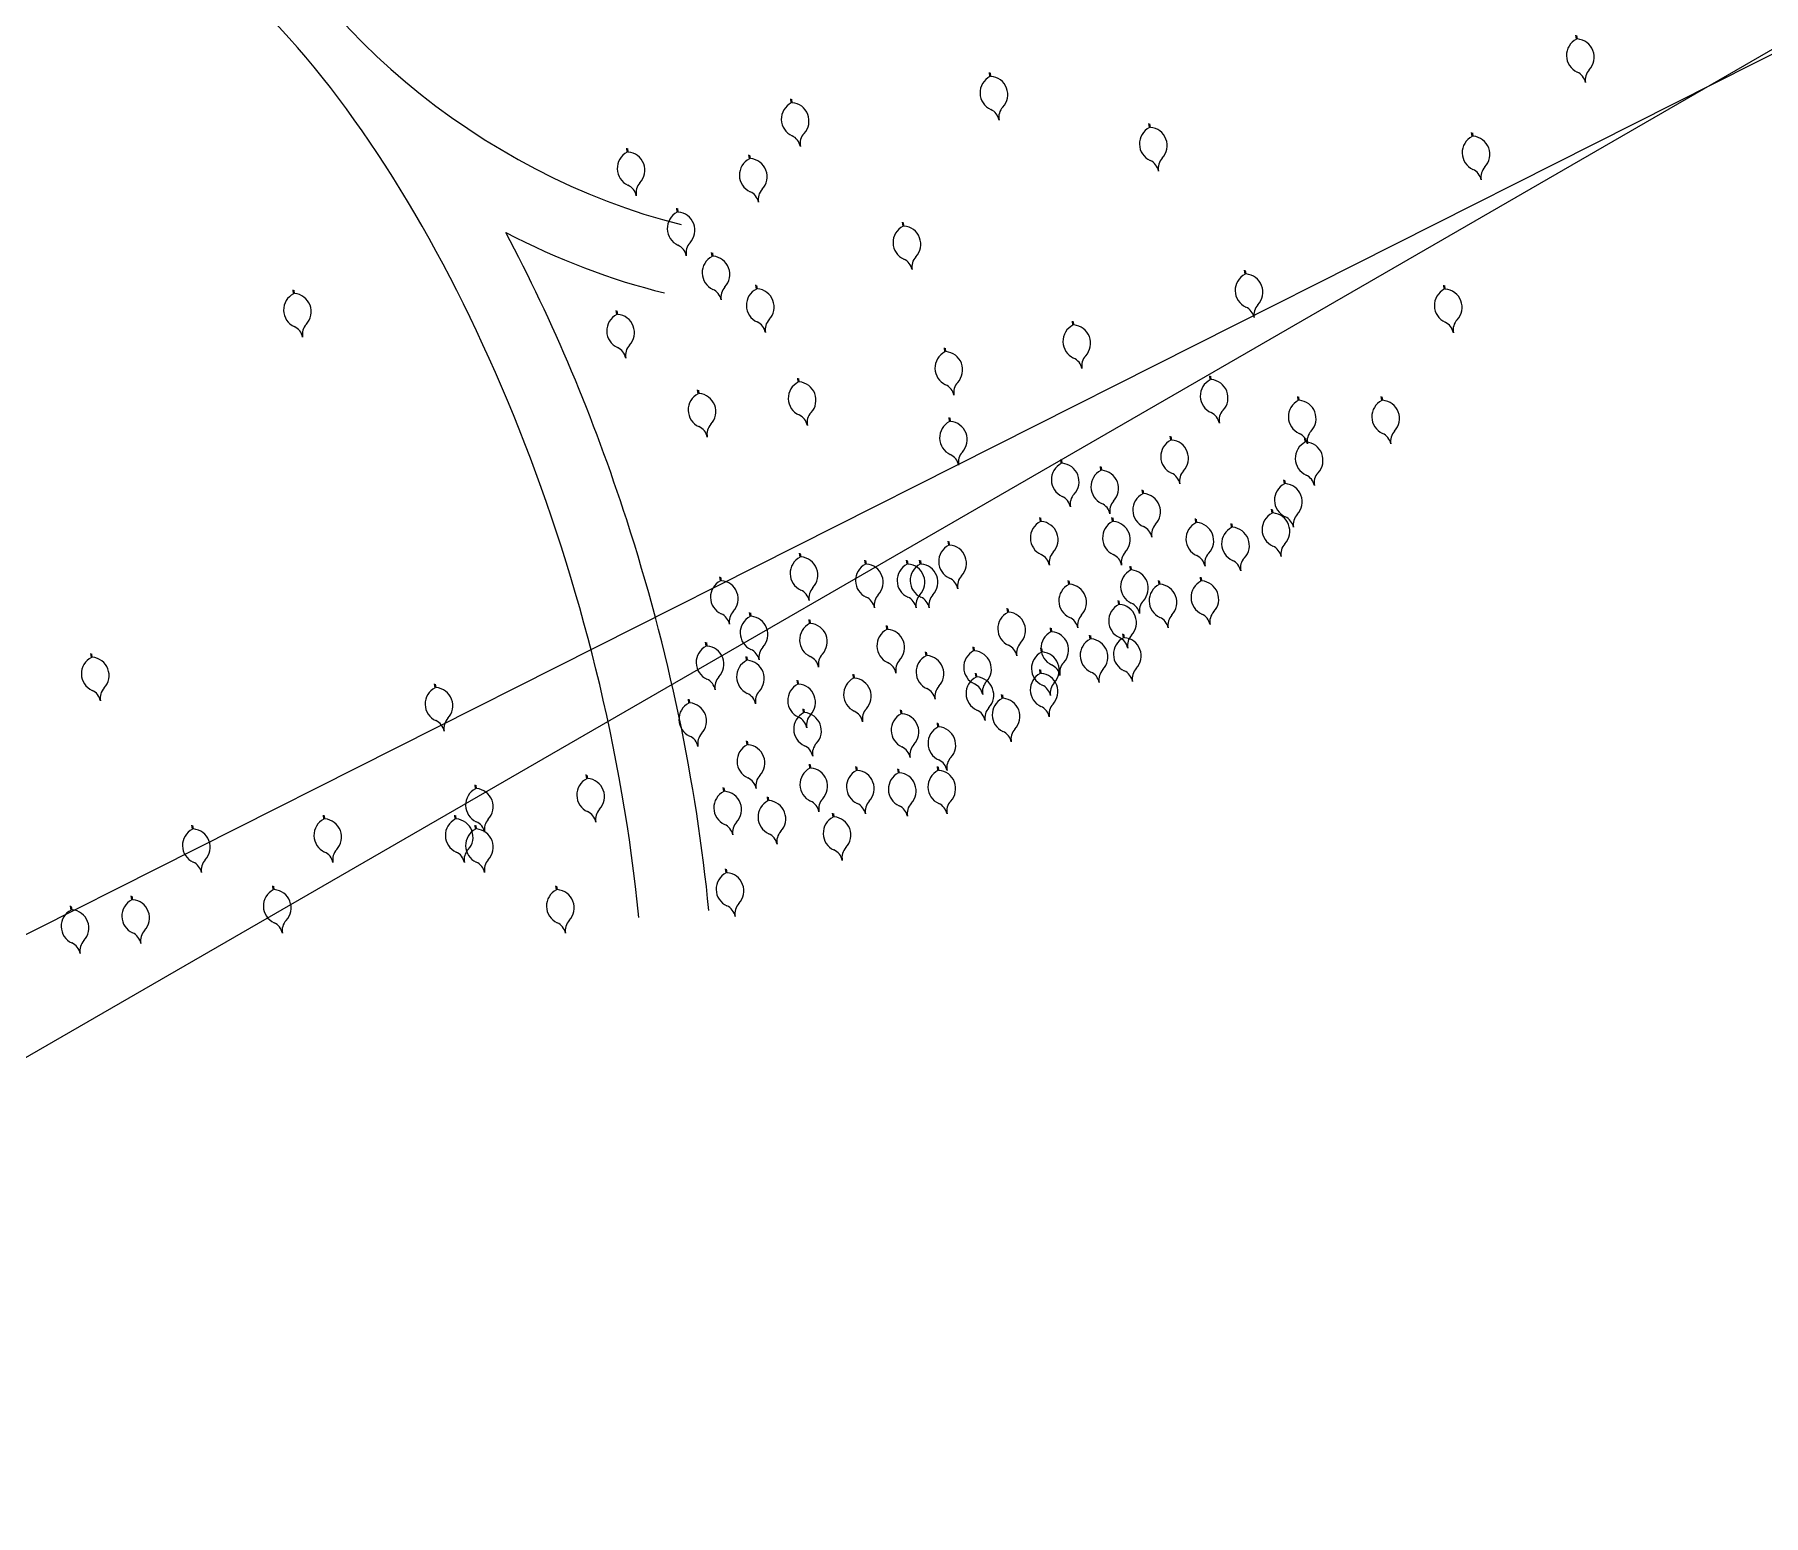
# Model space of a CAD drawing. Extents: x 3907.4 to 3911.57, y -3054.42 to -3053.7.
# Drawn here: x 3907.61134 to 3907.62154, y -3053.80023 to -3053.79149 of the extents above; entities that cross this region are included whole.
import ezdxf

# ---------------------------------------------------------------- set-up
doc = ezdxf.new("R2010")
doc.units = 0
doc.header["$LTSCALE"] = 2
doc.header["$MEASUREMENT"] = 0
doc.linetypes.add('ACAD_ISO03W100', pattern=[30, 12, -18])
for name, color, linetype in [('AĞAÇ', 9, 'CONTINUOUS'), ('YAKLASMA', 6, 'CONTINUOUS'), ('ÖLÇÜ İZİ', 9, 'CONTINUOUS')]:
    doc.layers.add(name, color=color, linetype=linetype)

msp = doc.modelspace()

# ---------------------------------------------------------------- linework, layer by layer
at = {"layer": 'AĞAÇ'}
for p, q in [((3907.620436868425, -3053.791520554299), (3907.620433844149, -3053.791496725006)), ((3907.62044265247, -3053.791519412043), (3907.620440055295, -3053.791498948017)), ((3907.616976994518, -3053.79174145758), (3907.616973970243, -3053.791717628287)), ((3907.616982778563, -3053.791740315324), (3907.616980181388, -3053.791719851298)), ((3907.615804628591, -3053.791896831046), (3907.615801604315, -3053.791873001753)), ((3907.615810412636, -3053.79189568879), (3907.61580781546, -3053.791875224764)), ((3907.617917655864, -3053.792042250288), (3907.617914631589, -3053.792018420995)), ((3907.61792343991, -3053.792041108031), (3907.617920842734, -3053.792020644005)), ((3907.61982154566, -3053.792094437761), (3907.619818521384, -3053.792070608468)), ((3907.619827329705, -3053.792093295504), (3907.61982473253, -3053.792072831478)), ((3907.614836560558, -3053.792187852193), (3907.614833536282, -3053.7921640229)), ((3907.614842344603, -3053.792186709937), (3907.614839747428, -3053.792166245911)), ((3907.615557430264, -3053.79222618882), (3907.615554405988, -3053.792202359527)), ((3907.615563214309, -3053.792225046564), (3907.615560617134, -3053.792204582538)), ((3907.61513169996, -3053.792541823495), (3907.615128675684, -3053.792517994202)), ((3907.615137484005, -3053.792540681239), (3907.61513488683, -3053.792520217213)), ((3907.616463823907, -3053.792624163003), (3907.616460799632, -3053.792600333711)), ((3907.616469607953, -3053.792623020747), (3907.616467010777, -3053.792602556721)), ((3907.615337698345, -3053.792802565251), (3907.615334674069, -3053.792778735958)), ((3907.61534348239, -3053.792801422995), (3907.615340885214, -3053.792780958969)), ((3907.618482052628, -3053.79290702911), (3907.618479028353, -3053.792883199817)), ((3907.618487836673, -3053.792905886854), (3907.618485239498, -3053.792885422828)), ((3907.612868184195, -3053.793022313444), (3907.612865159919, -3053.792998484151)), ((3907.612873968239, -3053.793021171188), (3907.612871371064, -3053.793000707162)), ((3907.615598629985, -3053.792994690597), (3907.61559560571, -3053.792970861304)), ((3907.61560441403, -3053.792993548341), (3907.615601816855, -3053.792973084315)), ((3907.619657459663, -3053.792996254685), (3907.619654435387, -3053.792972425392)), ((3907.619663243708, -3053.792995112429), (3907.619660646533, -3053.792974648403)), ((3907.614774635784, -3053.793145646385), (3907.614771611509, -3053.793121817092)), ((3907.614780419829, -3053.793144504129), (3907.614777822654, -3053.793124040103)), ((3907.617466138409, -3053.793207821687), (3907.617463114134, -3053.793183992394)), ((3907.617471922455, -3053.793206679431), (3907.617469325279, -3053.793186215405)), ((3907.616711022013, -3053.793365218191), (3907.616707997737, -3053.793341388897)), ((3907.616716806058, -3053.793364075934), (3907.616714208883, -3053.793343611908)), ((3907.618276610973, -3053.793529897208), (3907.618273586697, -3053.793506067915)), ((3907.618282395018, -3053.793528754952), (3907.618279797843, -3053.793508290926)), ((3907.615255299123, -3053.793612236717), (3907.615252274848, -3053.793588407424)), ((3907.615261083169, -3053.793611094461), (3907.615258485993, -3053.793590630435)), ((3907.615845828091, -3053.793543620438), (3907.615842803815, -3053.793519791145)), ((3907.615851612136, -3053.793542478181), (3907.615849014961, -3053.793522014155)), ((3907.618796007571, -3053.793652121479), (3907.618792983295, -3053.793628292186)), ((3907.618801791616, -3053.793650979223), (3907.61879919444, -3053.793630515197)), ((3907.619288265783, -3053.793652121479), (3907.619285241507, -3053.793628292186)), ((3907.619294049828, -3053.793650979223), (3907.619291452652, -3053.793630515197)), ((3907.616738488641, -3053.793776915604), (3907.616735464366, -3053.793753086311)), ((3907.616744272686, -3053.793775773348), (3907.616741675511, -3053.793755309322)), ((3907.61804314596, -3053.793886701572), (3907.618040121685, -3053.793862872279)), ((3907.618048930005, -3053.793885559316), (3907.61804633283, -3053.79386509529)), ((3907.618837029236, -3053.793898071609), (3907.61883400496, -3053.793874242316)), ((3907.618842813281, -3053.793896929353), (3907.618840216106, -3053.793876465327)), ((3907.617397683958, -3053.794023933999), (3907.617394659682, -3053.794000104706)), ((3907.617403468003, -3053.794022791743), (3907.617400870828, -3053.794002327717)), ((3907.61763114897, -3053.794065103819), (3907.617628124695, -3053.794041274526)), ((3907.617636933016, -3053.794063961563), (3907.61763433584, -3053.794043497537)), ((3907.618713964683, -3053.794144021608), (3907.618710940407, -3053.794120192314)), ((3907.618719748728, -3053.794142879352), (3907.618717151553, -3053.794122415326)), ((3907.617878347076, -3053.794202336247), (3907.6178753228, -3053.794178506953)), ((3907.617884131121, -3053.79420119399), (3907.617881533945, -3053.794180729964)), ((3907.61864100265, -3053.794316967853), (3907.618637978374, -3053.79429313856)), ((3907.618646786695, -3053.794315825597), (3907.61864418952, -3053.794295361571)), ((3907.617274084795, -3053.794367015133), (3907.617271060519, -3053.79434318584)), ((3907.617279868839, -3053.794365872877), (3907.617277271664, -3053.794345408851)), ((3907.617699815099, -3053.794367015133), (3907.617696790823, -3053.79434318584)), ((3907.617705599143, -3053.794365872877), (3907.617703001968, -3053.794345408851)), ((3907.618192113346, -3053.794373038088), (3907.61818908907, -3053.794349208794)), ((3907.61819789739, -3053.794371895831), (3907.618195300215, -3053.794351431805)), ((3907.618402530173, -3053.794401073335), (3907.618399505897, -3053.794377244042)), ((3907.618408314218, -3053.794399931079), (3907.618405717042, -3053.794379467053)), ((3907.616733222829, -3053.79450620522), (3907.616730198553, -3053.794482375927)), ((3907.616739006874, -3053.794505062964), (3907.616736409699, -3053.794484598938)), ((3907.615856485792, -3053.794576293144), (3907.615853461517, -3053.79455246385)), ((3907.615862269837, -3053.794575150887), (3907.615859672661, -3053.794554686861)), ((3907.616242250159, -3053.79461834595), (3907.616239225883, -3053.794594516657)), ((3907.616248034204, -3053.794617203694), (3907.616245437029, -3053.794596739668)), ((3907.616487736494, -3053.79461834595), (3907.616484712219, -3053.794594516657)), ((3907.616493520539, -3053.794617203694), (3907.616490923363, -3053.794596739668)), ((3907.616564889368, -3053.79461834595), (3907.616561865092, -3053.794594516657)), ((3907.616570673413, -3053.794617203694), (3907.616568076237, -3053.794596739668)), ((3907.617806348978, -3053.794653389912), (3907.617803324703, -3053.794629560618)), ((3907.617812133024, -3053.794652247655), (3907.617809535848, -3053.794631783629)), ((3907.615386554915, -3053.79471646899), (3907.61538353064, -3053.794692639697)), ((3907.61539233896, -3053.794715326734), (3907.615389741785, -3053.794694862708)), ((3907.617441626405, -3053.794737495393), (3907.617438602129, -3053.794713666101)), ((3907.61744741045, -3053.794736353137), (3907.617444813274, -3053.794715889111)), ((3907.61797468244, -3053.794737495393), (3907.617971658165, -3053.794713666101)), ((3907.617980466485, -3053.794736353137), (3907.617977869309, -3053.794715889111)), ((3907.61822170625, -3053.7947179052), (3907.618218681974, -3053.794694075907)), ((3907.618227490295, -3053.794716762944), (3907.618224893119, -3053.794696298918)), ((3907.617736209962, -3053.794856644837), (3907.617733185687, -3053.794832815544)), ((3907.617741994007, -3053.794855502581), (3907.617739396832, -3053.794835038555)), ((3907.615561902234, -3053.79492673276), (3907.615558877958, -3053.794902903467)), ((3907.615567686279, -3053.794925590504), (3907.615565089104, -3053.794905126478)), ((3907.617081819503, -3053.794902221744), (3907.617078795227, -3053.794878392451)), ((3907.617087603548, -3053.794901079488), (3907.617085006373, -3053.794880615462)), ((3907.615912597093, -3053.794968785567), (3907.615909572818, -3053.794944956273)), ((3907.615918381138, -3053.79496764331), (3907.615915783963, -3053.794947179284)), ((3907.616368500255, -3053.795003829528), (3907.61636547598, -3053.794980000235)), ((3907.6163742843, -3053.795002687272), (3907.616371687125, -3053.794982223246)), ((3907.61733641788, -3053.795017847087), (3907.617333393605, -3053.794994017794)), ((3907.617342201926, -3053.795016704831), (3907.61733960475, -3053.794996240805)), ((3907.617567876501, -3053.795059899893), (3907.617564852225, -3053.7950360706)), ((3907.617573660546, -3053.795058757637), (3907.61757106337, -3053.795038293611)), ((3907.617764265613, -3053.795052891049), (3907.617761241338, -3053.795029061755)), ((3907.617770049658, -3053.795051748793), (3907.617767452482, -3053.795031284767)), ((3907.615302388184, -3053.795101952699), (3907.615299363909, -3053.795078123406)), ((3907.61530817223, -3053.795100810443), (3907.615305575054, -3053.795080346417)), ((3907.616599958876, -3053.795158023064), (3907.6165969346, -3053.795134193771)), ((3907.61660574292, -3053.795156880808), (3907.616603145745, -3053.795136416782)), ((3907.616880514719, -3053.795129987816), (3907.616877490443, -3053.795106158524)), ((3907.616886298764, -3053.79512884556), (3907.616883701588, -3053.795108381534)), ((3907.6172803068, -3053.795136996661), (3907.617277282525, -3053.795113167368)), ((3907.617286090845, -3053.795135854405), (3907.61728349367, -3053.795115390379)), ((3907.611675228803, -3053.795168071041), (3907.611672204527, -3053.795144241747)), ((3907.611681012847, -3053.795166928785), (3907.611678415672, -3053.795146464759)), ((3907.615540860441, -3053.795186058182), (3907.615537836165, -3053.795162228888)), ((3907.615546644486, -3053.795184915925), (3907.61554404731, -3053.795164451899)), ((3907.617273292943, -3053.795263154949), (3907.617270268667, -3053.795239325656)), ((3907.617279076988, -3053.795262012693), (3907.617276479813, -3053.795241548667)), ((3907.613703252814, -3053.795346884119), (3907.613700228539, -3053.795323054826)), ((3907.613709036859, -3053.795345741863), (3907.613706439683, -3053.795325277837)), ((3907.615842458077, -3053.795326234028), (3907.615839433802, -3053.795302404735)), ((3907.615848242122, -3053.795325091772), (3907.615845644947, -3053.795304627746)), ((3907.616172111143, -3053.795291190067), (3907.616169086868, -3053.795267360773)), ((3907.616177895188, -3053.79529004781), (3907.616175298012, -3053.795269583784)), ((3907.616894542433, -3053.795284181353), (3907.616891518158, -3053.795260352059)), ((3907.616900326478, -3053.795283039096), (3907.616897729303, -3053.79526257507)), ((3907.615200366088, -3053.795437428355), (3907.615197341813, -3053.795413599062)), ((3907.615206150133, -3053.795436286099), (3907.615203552958, -3053.795415822073)), ((3907.61704884818, -3053.79541033951), (3907.617045823904, -3053.795386510217)), ((3907.617054632225, -3053.795409197254), (3907.61705203505, -3053.795388733228)), ((3907.615877527585, -3053.795494445123), (3907.615874503309, -3053.795470615829)), ((3907.61588331163, -3053.795493302866), (3907.615880714455, -3053.79547283884)), ((3907.616452666986, -3053.795501453837), (3907.61644964271, -3053.795477624543)), ((3907.616458451031, -3053.79550031158), (3907.616455853856, -3053.795479847554)), ((3907.616670097892, -3053.795578550605), (3907.616667073616, -3053.795554721311)), ((3907.616675881937, -3053.795577408348), (3907.616673284761, -3053.795556944322)), ((3907.61554369695, -3053.795684446751), (3907.615540672674, -3053.795660617458)), ((3907.615549480995, -3053.795683304495), (3907.61554688382, -3053.795662840469)), ((3907.61591449444, -3053.795821679179), (3907.615911470165, -3053.795797849885)), ((3907.615920278485, -3053.795820536922), (3907.61591768131, -3053.795800072896)), ((3907.616189159174, -3053.795835402408), (3907.616186134898, -3053.795811573115)), ((3907.616194943219, -3053.795834260152), (3907.616192346044, -3053.795813796126)), ((3907.616436357279, -3053.795849125638), (3907.616433333004, -3053.795825296344)), ((3907.616442141325, -3053.795847983381), (3907.616439544149, -3053.795827519355)), ((3907.616669822292, -3053.795835402408), (3907.616666798016, -3053.795811573115)), ((3907.616675606337, -3053.795834260152), (3907.616673009161, -3053.795813796126)), ((3907.613941844069, -3053.795942927889), (3907.613938819794, -3053.795919098596)), ((3907.613947628115, -3053.795941785632), (3907.613945030939, -3053.795921321607)), ((3907.614597969524, -3053.795883323486), (3907.614594945248, -3053.795859494192)), ((3907.614603753569, -3053.795882181229), (3907.614601156394, -3053.795861717203)), ((3907.615406364694, -3053.795958911606), (3907.615403340418, -3053.795935082313)), ((3907.615412148739, -3053.79595776935), (3907.615409551564, -3053.795937305324)), ((3907.615667296113, -3053.796013804655), (3907.615664271838, -3053.795989975362)), ((3907.615673080159, -3053.796012662399), (3907.615670482983, -3053.795992198373)), ((3907.612271706388, -3053.79618134537), (3907.612268682112, -3053.796157516077)), ((3907.612277490433, -3053.796180203114), (3907.612274893258, -3053.796159739088)), ((3907.61304712736, -3053.796121740967), (3907.613044103084, -3053.796097911674)), ((3907.613052911404, -3053.796120598711), (3907.613050314229, -3053.796100134685)), ((3907.613822548552, -3053.796121740967), (3907.613819524277, -3053.796097911674)), ((3907.613828332597, -3053.796120598711), (3907.613825735422, -3053.796100134685)), ((3907.613941844069, -3053.79618134537), (3907.613938819794, -3053.796157516077)), ((3907.613947628115, -3053.796180203114), (3907.613945030939, -3053.796159739088)), ((3907.616051826697, -3053.796109867394), (3907.616048802421, -3053.796086038101)), ((3907.616057610741, -3053.796108725137), (3907.616055013566, -3053.796088261111)), ((3907.615420097787, -3053.796439225298), (3907.615417073511, -3053.796415396005)), ((3907.615425881832, -3053.796438083042), (3907.615423284657, -3053.796417619016)), ((3907.612748888677, -3053.796538971658), (3907.612745864402, -3053.796515142365)), ((3907.612754672723, -3053.796537829402), (3907.612752075547, -3053.796517365376)), ((3907.614419026138, -3053.796538971658), (3907.614416001862, -3053.796515142365)), ((3907.614424810183, -3053.796537829402), (3907.614422213007, -3053.796517365376)), ((3907.611555933285, -3053.796658180333), (3907.61155290901, -3053.796634351041)), ((3907.61156171733, -3053.796657038077), (3907.611559120155, -3053.796636574051)), ((3907.611913819837, -3053.796598576061), (3907.611910795561, -3053.796574746768)), ((3907.611919603882, -3053.796597433805), (3907.611917006706, -3053.796576969779))]:
    msp.add_line(p, q, dxfattribs=at)
for centre, radius, start, end in [((3907.620485933234, -3053.791616575044), 0.0001078301389786131, 117.0661848723325, 245.5617558112027), ((3907.620433772616, -3053.79162687593), 0.0001078301389786131, 316.7807498823022, 85.276320846058), ((3907.617026059327, -3053.791837478324), 0.0001078301389786131, 117.0661848723325, 245.5617558112027), ((3907.616973898709, -3053.791847779211), 0.0001078301389786131, 316.7807498823022, 85.276320846058), ((3907.620405470906, -3053.791793639012), 8.665851140014274e-05, 11.1712527772592, 65.56175581120272), ((3907.620575504001, -3053.791760060199), 8.665851140014274e-05, 136.7807498823022, 191.1712527772592), ((3907.6158536934, -3053.791992851791), 0.0001078301389786131, 117.0661848723325, 245.5617558112027), ((3907.615801532782, -3053.792003152677), 0.0001078301389786131, 316.7807498823022, 85.276320846058), ((3907.616945596998, -3053.792014542293), 8.665851140014274e-05, 11.1712527772592, 65.56175581120272), ((3907.617115630094, -3053.79198096348), 8.665851140014274e-05, 136.7807498823022, 191.1712527772592), ((3907.615943264167, -3053.792136336946), 8.665851140014274e-05, 136.7807498823022, 191.1712527772592), ((3907.617966720674, -3053.792138271032), 0.0001078301389786131, 117.0661848723325, 245.5617558112027), ((3907.617914560055, -3053.792148571919), 0.0001078301389786131, 316.7807498823022, 85.276320846058), ((3907.615773231071, -3053.792169915759), 8.665851140014274e-05, 11.1712527772592, 65.56175581120272), ((3907.619870610469, -3053.792190458505), 0.0001078301389786131, 117.0661848723325, 245.5617558112027), ((3907.619818449851, -3053.792200759392), 0.0001078301389786131, 316.7807498823022, 85.276320846058), ((3907.614885625367, -3053.792283872938), 0.0001078301389786131, 117.0661848723325, 245.5617558112027), ((3907.614833464749, -3053.792294173824), 0.0001078301389786131, 316.7807498823022, 85.276320846058), ((3907.615606495073, -3053.792322209565), 0.0001078301389786131, 117.0661848723325, 245.5617558112027), ((3907.615554334455, -3053.792332510451), 0.0001078301389786131, 316.7807498823022, 85.276320846058), ((3907.617886258345, -3053.792315335), 8.665851140014274e-05, 11.1712527772592, 65.56175581120272), ((3907.618056291441, -3053.792281756188), 8.665851140014274e-05, 136.7807498823022, 191.1712527772592), ((3907.619960181236, -3053.792333943661), 8.665851140014274e-05, 136.7807498823022, 191.1712527772592), ((3907.614805163038, -3053.792460936906), 8.665851140014274e-05, 11.1712527772592, 65.56175581120272), ((3907.614975196134, -3053.792427358093), 8.665851140014274e-05, 136.7807498823022, 191.1712527772592), ((3907.619790148141, -3053.792367522473), 8.665851140014274e-05, 11.1712527772592, 65.56175581120272), ((3907.615526032745, -3053.792499273532), 8.665851140014274e-05, 11.1712527772592, 65.56175581120272), ((3907.61569606584, -3053.79246569472), 8.665851140014274e-05, 136.7807498823022, 191.1712527772592), ((3907.615180764769, -3053.792637844239), 0.0001078301389786131, 117.0661848723325, 245.5617558112027), ((3907.615128604151, -3053.792648145126), 0.0001078301389786131, 316.7807498823022, 85.276320846058), ((3907.616512888716, -3053.792720183748), 0.0001078301389786131, 117.0661848723325, 245.5617558112027), ((3907.616460728098, -3053.792730484634), 0.0001078301389786131, 316.7807498823022, 85.276320846058), ((3907.615100302441, -3053.792814908207), 8.665851140014274e-05, 11.1712527772592, 65.56175581120272), ((3907.615270335536, -3053.792781329395), 8.665851140014274e-05, 136.7807498823022, 191.1712527772592), ((3907.615386763154, -3053.792898585995), 0.0001078301389786131, 117.0661848723325, 245.5617558112027), ((3907.615334602535, -3053.792908886882), 0.0001078301389786131, 316.7807498823022, 85.276320846058), ((3907.616432426388, -3053.792897247716), 8.665851140014274e-05, 11.1712527772592, 65.56175581120272), ((3907.616602459484, -3053.792863668903), 8.665851140014274e-05, 136.7807498823022, 191.1712527772592), ((3907.615306300825, -3053.793075649963), 8.665851140014274e-05, 11.1712527772592, 65.56175581120272), ((3907.615476333921, -3053.793042071151), 8.665851140014274e-05, 136.7807498823022, 191.1712527772592), ((3907.615647694794, -3053.793090711341), 0.0001078301389786131, 117.0661848723325, 245.5617558112027), ((3907.615595534176, -3053.793101012228), 0.0001078301389786131, 316.7807498823022, 85.276320846058), ((3907.618531117437, -3053.793003049855), 0.0001078301389786131, 117.0661848723325, 245.5617558112027), ((3907.618478956819, -3053.793013350741), 0.0001078301389786131, 316.7807498823022, 85.276320846058), ((3907.619706524472, -3053.793092275429), 0.0001078301389786131, 117.0661848723325, 245.5617558112027), ((3907.619654363854, -3053.793102576316), 0.0001078301389786131, 316.7807498823022, 85.276320846058), ((3907.612917249004, -3053.793118334189), 0.0001078301389786131, 117.0661848723325, 245.5617558112027), ((3907.612865088385, -3053.793128635075), 0.0001078301389786131, 316.7807498823022, 85.276320846058), ((3907.618450655109, -3053.793180113822), 8.665851140014274e-05, 11.1712527772592, 65.56175581120272), ((3907.618620688204, -3053.79314653501), 8.665851140014274e-05, 136.7807498823022, 191.1712527772592), ((3907.613006819771, -3053.793261819344), 8.665851140014274e-05, 136.7807498823022, 191.1712527772592), ((3907.614823700593, -3053.793241667129), 0.0001078301389786131, 117.0661848723325, 245.5617558112027), ((3907.614771539975, -3053.793251968016), 0.0001078301389786131, 316.7807498823022, 85.276320846058), ((3907.615567232466, -3053.79326777531), 8.665851140014274e-05, 11.1712527772592, 65.56175581120272), ((3907.615737265562, -3053.793234196497), 8.665851140014274e-05, 136.7807498823022, 191.1712527772592), ((3907.619626062144, -3053.793269339397), 8.665851140014274e-05, 11.1712527772592, 65.56175581120272), ((3907.61979609524, -3053.793235760585), 8.665851140014274e-05, 136.7807498823022, 191.1712527772592), ((3907.612836786675, -3053.793295398157), 8.665851140014274e-05, 11.1712527772592, 65.56175581120272), ((3907.617515203219, -3053.793303842432), 0.0001078301389786131, 117.0661848723325, 245.5617558112027), ((3907.6174630426, -3053.793314143318), 0.0001078301389786131, 316.7807498823022, 85.276320846058), ((3907.614743238265, -3053.793418731098), 8.665851140014274e-05, 11.1712527772592, 65.56175581120272), ((3907.614913271361, -3053.793385152285), 8.665851140014274e-05, 136.7807498823022, 191.1712527772592), ((3907.616760086822, -3053.793461238935), 0.0001078301389786131, 117.0661848723325, 245.5617558112027), ((3907.616707926204, -3053.793471539821), 0.0001078301389786131, 316.7807498823022, 85.276320846058), ((3907.61743474089, -3053.7934809064), 8.665851140014274e-05, 11.1712527772592, 65.56175581120272), ((3907.617604773986, -3053.793447327587), 8.665851140014274e-05, 136.7807498823022, 191.1712527772592), ((3907.615304363933, -3053.793708257461), 0.0001078301389786131, 117.0661848723325, 245.5617558112027), ((3907.615252203314, -3053.793718558348), 0.0001078301389786131, 316.7807498823022, 85.276320846058), ((3907.6158948929, -3053.793639641182), 0.0001078301389786131, 117.0661848723325, 245.5617558112027), ((3907.615842732282, -3053.793649942069), 0.0001078301389786131, 316.7807498823022, 85.276320846058), ((3907.616679624493, -3053.793638302903), 8.665851140014274e-05, 11.1712527772592, 65.56175581120272), ((3907.616849657589, -3053.793604724091), 8.665851140014274e-05, 136.7807498823022, 191.1712527772592), ((3907.618325675782, -3053.793625917952), 0.0001078301389786131, 117.0661848723325, 245.5617558112027), ((3907.618273515164, -3053.793636218839), 0.0001078301389786131, 316.7807498823022, 85.276320846058), ((3907.618415246549, -3053.793769403108), 8.665851140014274e-05, 136.7807498823022, 191.1712527772592), ((3907.61884507238, -3053.793748142224), 0.0001078301389786131, 117.0661848723325, 245.5617558112027), ((3907.618792911762, -3053.79375844311), 0.0001078301389786131, 316.7807498823022, 85.276320846058), ((3907.619337330592, -3053.793748142224), 0.0001078301389786131, 117.0661848723325, 245.5617558112027), ((3907.619285169974, -3053.79375844311), 0.0001078301389786131, 316.7807498823022, 85.276320846058), ((3907.615223901604, -3053.793885321429), 8.665851140014274e-05, 11.1712527772592, 65.56175581120272), ((3907.6153939347, -3053.793851742617), 8.665851140014274e-05, 136.7807498823022, 191.1712527772592), ((3907.615814430571, -3053.79381670515), 8.665851140014274e-05, 11.1712527772592, 65.56175581120272), ((3907.615984463667, -3053.793783126338), 8.665851140014274e-05, 136.7807498823022, 191.1712527772592), ((3907.61678755345, -3053.793872936348), 0.0001078301389786131, 117.0661848723325, 245.5617558112027), ((3907.616735392832, -3053.793883237235), 0.0001078301389786131, 316.7807498823022, 85.276320846058), ((3907.618245213453, -3053.793802981921), 8.665851140014274e-05, 11.1712527772592, 65.56175581120272), ((3907.61809221077, -3053.793982722316), 0.0001078301389786131, 117.0661848723325, 245.5617558112027), ((3907.618040050151, -3053.793993023203), 0.0001078301389786131, 316.7807498823022, 85.276320846058), ((3907.618886094045, -3053.793994092353), 0.0001078301389786131, 117.0661848723325, 245.5617558112027), ((3907.618764610051, -3053.793925206192), 8.665851140014274e-05, 11.1712527772592, 65.56175581120272), ((3907.618833933427, -3053.79400439324), 0.0001078301389786131, 316.7807498823022, 85.276320846058), ((3907.618934643147, -3053.793891627379), 8.665851140014274e-05, 136.7807498823022, 191.1712527772592), ((3907.619256868263, -3053.793925206192), 8.665851140014274e-05, 11.1712527772592, 65.56175581120272), ((3907.619426901359, -3053.793891627379), 8.665851140014274e-05, 136.7807498823022, 191.1712527772592), ((3907.616707091121, -3053.794050000316), 8.665851140014274e-05, 11.1712527772592, 65.56175581120272), ((3907.616877124217, -3053.794016421504), 8.665851140014274e-05, 136.7807498823022, 191.1712527772592), ((3907.617446748767, -3053.794119954744), 0.0001078301389786131, 117.0661848723325, 245.5617558112027), ((3907.617394588149, -3053.79413025563), 0.0001078301389786131, 316.7807498823022, 85.276320846058), ((3907.617680213779, -3053.794161124563), 0.0001078301389786131, 117.0661848723325, 245.5617558112027), ((3907.617628053161, -3053.79417142545), 0.0001078301389786131, 316.7807498823022, 85.276320846058), ((3907.61801174844, -3053.794159786284), 8.665851140014274e-05, 11.1712527772592, 65.56175581120272), ((3907.618181781537, -3053.794126207472), 8.665851140014274e-05, 136.7807498823022, 191.1712527772592), ((3907.618805631716, -3053.794171156322), 8.665851140014274e-05, 11.1712527772592, 65.56175581120272), ((3907.618975664812, -3053.794137577509), 8.665851140014274e-05, 136.7807498823022, 191.1712527772592), ((3907.617366286438, -3053.794297018712), 8.665851140014274e-05, 11.1712527772592, 65.56175581120272), ((3907.617536319534, -3053.794263439899), 8.665851140014274e-05, 136.7807498823022, 191.1712527772592), ((3907.617927411885, -3053.794298356991), 0.0001078301389786131, 117.0661848723325, 245.5617558112027), ((3907.617875251267, -3053.794308657878), 0.0001078301389786131, 316.7807498823022, 85.276320846058), ((3907.618763029492, -3053.794240042352), 0.0001078301389786131, 117.0661848723325, 245.5617558112027), ((3907.618710868874, -3053.794250343239), 0.0001078301389786131, 316.7807498823022, 85.276320846058), ((3907.617599751451, -3053.794338188532), 8.665851140014274e-05, 11.1712527772592, 65.56175581120272), ((3907.617769784547, -3053.794304609719), 8.665851140014274e-05, 136.7807498823022, 191.1712527772592), ((3907.618690067459, -3053.794412988598), 0.0001078301389786131, 117.0661848723325, 245.5617558112027), ((3907.618637906841, -3053.794423289484), 0.0001078301389786131, 316.7807498823022, 85.276320846058), ((3907.618852600259, -3053.794383527508), 8.665851140014274e-05, 136.7807498823022, 191.1712527772592), ((3907.617323149604, -3053.794463035878), 0.0001078301389786131, 117.0661848723325, 245.5617558112027), ((3907.617270988985, -3053.794473336764), 0.0001078301389786131, 316.7807498823022, 85.276320846058), ((3907.617748879908, -3053.794463035878), 0.0001078301389786131, 117.0661848723325, 245.5617558112027), ((3907.61769671929, -3053.794473336764), 0.0001078301389786131, 316.7807498823022, 85.276320846058), ((3907.617846949556, -3053.794475420959), 8.665851140014274e-05, 11.1712527772592, 65.56175581120272), ((3907.618016982652, -3053.794441842147), 8.665851140014274e-05, 136.7807498823022, 191.1712527772592), ((3907.618241178155, -3053.794469058832), 0.0001078301389786131, 117.0661848723325, 245.5617558112027), ((3907.618189017536, -3053.794479359718), 0.0001078301389786131, 316.7807498823022, 85.276320846058), ((3907.618451594982, -3053.79449709408), 0.0001078301389786131, 117.0661848723325, 245.5617558112027), ((3907.618399434363, -3053.794507394966), 0.0001078301389786131, 316.7807498823022, 85.276320846058), ((3907.618682567163, -3053.79441710632), 8.665851140014274e-05, 11.1712527772592, 65.56175581120272), ((3907.616782287638, -3053.794602225965), 0.0001078301389786131, 117.0661848723325, 245.5617558112027), ((3907.61673012702, -3053.794612526851), 0.0001078301389786131, 316.7807498823022, 85.276320846058), ((3907.618609605131, -3053.794590052566), 8.665851140014274e-05, 11.1712527772592, 65.56175581120272), ((3907.618779638226, -3053.794556473753), 8.665851140014274e-05, 136.7807498823022, 191.1712527772592), ((3907.615905550601, -3053.794672313888), 0.0001078301389786131, 117.0661848723325, 245.5617558112027), ((3907.615853389983, -3053.794682614775), 0.0001078301389786131, 316.7807498823022, 85.276320846058), ((3907.616291314968, -3053.794714366694), 0.0001078301389786131, 117.0661848723325, 245.5617558112027), ((3907.61623915435, -3053.794724667581), 0.0001078301389786131, 316.7807498823022, 85.276320846058), ((3907.616536801303, -3053.794714366694), 0.0001078301389786131, 117.0661848723325, 245.5617558112027), ((3907.616484640685, -3053.794724667581), 0.0001078301389786131, 316.7807498823022, 85.276320846058), ((3907.616613954177, -3053.794714366694), 0.0001078301389786131, 117.0661848723325, 245.5617558112027), ((3907.616561793559, -3053.794724667581), 0.0001078301389786131, 316.7807498823022, 85.276320846058), ((3907.617242687275, -3053.794640099846), 8.665851140014274e-05, 11.1712527772592, 65.56175581120272), ((3907.617412720371, -3053.794606521033), 8.665851140014274e-05, 136.7807498823022, 191.1712527772592), ((3907.617668417579, -3053.794640099846), 8.665851140014274e-05, 11.1712527772592, 65.56175581120272), ((3907.617838450675, -3053.794606521033), 8.665851140014274e-05, 136.7807498823022, 191.1712527772592), ((3907.618160715826, -3053.7946461228), 8.665851140014274e-05, 11.1712527772592, 65.56175581120272), ((3907.618330748922, -3053.794612543988), 8.665851140014274e-05, 136.7807498823022, 191.1712527772592), ((3907.618371132653, -3053.794674158048), 8.665851140014274e-05, 11.1712527772592, 65.56175581120272), ((3907.618541165749, -3053.794640579235), 8.665851140014274e-05, 136.7807498823022, 191.1712527772592), ((3907.615435619724, -3053.794812489735), 0.0001078301389786131, 117.0661848723325, 245.5617558112027), ((3907.615383459106, -3053.794822790621), 0.0001078301389786131, 316.7807498823022, 85.276320846058), ((3907.61670182531, -3053.794779289933), 8.665851140014274e-05, 11.1712527772592, 65.56175581120272), ((3907.616871858405, -3053.79474571112), 8.665851140014274e-05, 136.7807498823022, 191.1712527772592), ((3907.617855413788, -3053.794749410656), 0.0001078301389786131, 117.0661848723325, 245.5617558112027), ((3907.617803253169, -3053.794759711543), 0.0001078301389786131, 316.7807498823022, 85.276320846058), ((3907.618270771059, -3053.794813925945), 0.0001078301389786131, 117.0661848723325, 245.5617558112027), ((3907.618218610441, -3053.794824226831), 0.0001078301389786131, 316.7807498823022, 85.276320846058), ((3907.615825088272, -3053.794849377856), 8.665851140014274e-05, 11.1712527772592, 65.56175581120272), ((3907.615995121368, -3053.794815799044), 8.665851140014274e-05, 136.7807498823022, 191.1712527772592), ((3907.61621085264, -3053.794891430663), 8.665851140014274e-05, 11.1712527772592, 65.56175581120272), ((3907.616380885735, -3053.79485785185), 8.665851140014274e-05, 136.7807498823022, 191.1712527772592), ((3907.616456338974, -3053.794891430663), 8.665851140014274e-05, 11.1712527772592, 65.56175581120272), ((3907.61662637207, -3053.79485785185), 8.665851140014274e-05, 136.7807498823022, 191.1712527772592), ((3907.616533491848, -3053.794891430663), 8.665851140014274e-05, 11.1712527772592, 65.56175581120272), ((3907.616703524944, -3053.79485785185), 8.665851140014274e-05, 136.7807498823022, 191.1712527772592), ((3907.617490691214, -3053.794833516138), 0.0001078301389786131, 117.0661848723325, 245.5617558112027), ((3907.617438530595, -3053.794843817025), 0.0001078301389786131, 316.7807498823022, 85.276320846058), ((3907.617944984555, -3053.794892895812), 8.665851140014274e-05, 136.7807498823022, 191.1712527772592), ((3907.618023747249, -3053.794833516138), 0.0001078301389786131, 117.0661848723325, 245.5617558112027), ((3907.617971586631, -3053.794843817025), 0.0001078301389786131, 316.7807498823022, 85.276320846058), ((3907.615355157396, -3053.794989553703), 8.665851140014274e-05, 11.1712527772592, 65.56175581120272), ((3907.615525190492, -3053.79495597489), 8.665851140014274e-05, 136.7807498823022, 191.1712527772592), ((3907.615610967043, -3053.795022753505), 0.0001078301389786131, 117.0661848723325, 245.5617558112027), ((3907.615558806425, -3053.795033054391), 0.0001078301389786131, 316.7807498823022, 85.276320846058), ((3907.617130884312, -3053.794998242489), 0.0001078301389786131, 117.0661848723325, 245.5617558112027), ((3907.617078723694, -3053.795008543375), 0.0001078301389786131, 316.7807498823022, 85.276320846058), ((3907.617410228885, -3053.795010580106), 8.665851140014274e-05, 11.1712527772592, 65.56175581120272), ((3907.617580261981, -3053.794977001293), 8.665851140014274e-05, 136.7807498823022, 191.1712527772592), ((3907.617785274771, -3053.794952665582), 0.0001078301389786131, 117.0661848723325, 245.5617558112027), ((3907.617733114153, -3053.794962966468), 0.0001078301389786131, 316.7807498823022, 85.276320846058), ((3907.617774951459, -3053.794926474624), 8.665851140014274e-05, 11.1712527772592, 65.56175581120272), ((3907.61794328492, -3053.795010580106), 8.665851140014274e-05, 11.1712527772592, 65.56175581120272), ((3907.618113318016, -3053.794977001293), 8.665851140014274e-05, 136.7807498823022, 191.1712527772592), ((3907.61819030873, -3053.794990989913), 8.665851140014274e-05, 11.1712527772592, 65.56175581120272), ((3907.618360341826, -3053.7949574111), 8.665851140014274e-05, 136.7807498823022, 191.1712527772592), ((3907.615961661902, -3053.795064806311), 0.0001078301389786131, 117.0661848723325, 245.5617558112027), ((3907.615909501284, -3053.795075107198), 0.0001078301389786131, 316.7807498823022, 85.276320846058), ((3907.616417565064, -3053.795099850273), 0.0001078301389786131, 117.0661848723325, 245.5617558112027), ((3907.616365404446, -3053.795110151159), 0.0001078301389786131, 316.7807498823022, 85.276320846058), ((3907.61738548269, -3053.795113867831), 0.0001078301389786131, 117.0661848723325, 245.5617558112027), ((3907.617333322071, -3053.795124168718), 0.0001078301389786131, 316.7807498823022, 85.276320846058), ((3907.617874845539, -3053.795096150737), 8.665851140014274e-05, 136.7807498823022, 191.1712527772592), ((3907.615351452994, -3053.795197973444), 0.0001078301389786131, 117.0661848723325, 245.5617558112027), ((3907.615299292375, -3053.79520827433), 0.0001078301389786131, 316.7807498823022, 85.276320846058), ((3907.615530504715, -3053.795199817473), 8.665851140014274e-05, 11.1712527772592, 65.56175581120272), ((3907.61570053781, -3053.79516623866), 8.665851140014274e-05, 136.7807498823022, 191.1712527772592), ((3907.616929579528, -3053.795226008561), 0.0001078301389786131, 117.0661848723325, 245.5617558112027), ((3907.61687741891, -3053.795236309448), 0.0001078301389786131, 316.7807498823022, 85.276320846058), ((3907.617050421984, -3053.795175306457), 8.665851140014274e-05, 11.1712527772592, 65.56175581120272), ((3907.617220455079, -3053.795141727644), 8.665851140014274e-05, 136.7807498823022, 191.1712527772592), ((3907.61732937161, -3053.795233017406), 0.0001078301389786131, 117.0661848723325, 245.5617558112027), ((3907.617277210991, -3053.795243318292), 0.0001078301389786131, 316.7807498823022, 85.276320846058), ((3907.61761694131, -3053.795155920638), 0.0001078301389786131, 117.0661848723325, 245.5617558112027), ((3907.617564780692, -3053.795166221524), 0.0001078301389786131, 316.7807498823022, 85.276320846058), ((3907.617813330422, -3053.795148911793), 0.0001078301389786131, 117.0661848723325, 245.5617558112027), ((3907.617704812443, -3053.795129729549), 8.665851140014274e-05, 11.1712527772592, 65.56175581120272), ((3907.617761169804, -3053.79515921268), 0.0001078301389786131, 316.7807498823022, 85.276320846058), ((3907.611724293612, -3053.795264091785), 0.0001078301389786131, 117.0661848723325, 245.5617558112027), ((3907.611672132994, -3053.795274392672), 0.0001078301389786131, 316.7807498823022, 85.276320846058), ((3907.61558992525, -3053.795282078926), 0.0001078301389786131, 117.0661848723325, 245.5617558112027), ((3907.615537764632, -3053.795292379813), 0.0001078301389786131, 316.7807498823022, 85.276320846058), ((3907.615881199574, -3053.795241870279), 8.665851140014274e-05, 11.1712527772592, 65.56175581120272), ((3907.61605123267, -3053.795208291467), 8.665851140014274e-05, 136.7807498823022, 191.1712527772592), ((3907.616337102736, -3053.795276914241), 8.665851140014274e-05, 11.1712527772592, 65.56175581120272), ((3907.616507135831, -3053.795243335428), 8.665851140014274e-05, 136.7807498823022, 191.1712527772592), ((3907.616649023685, -3053.795254043809), 0.0001078301389786131, 117.0661848723325, 245.5617558112027), ((3907.616596863066, -3053.795264344696), 0.0001078301389786131, 316.7807498823022, 85.276320846058), ((3907.617305020361, -3053.7952909318), 8.665851140014274e-05, 11.1712527772592, 65.56175581120272), ((3907.617475053457, -3053.795257352987), 8.665851140014274e-05, 136.7807498823022, 191.1712527772592), ((3907.617706512077, -3053.795299405793), 8.665851140014274e-05, 136.7807498823022, 191.1712527772592), ((3907.617902901189, -3053.795292396949), 8.665851140014274e-05, 136.7807498823022, 191.1712527772592), ((3907.613752317623, -3053.795442904864), 0.0001078301389786131, 117.0661848723325, 245.5617558112027), ((3907.613700157005, -3053.79545320575), 0.0001078301389786131, 316.7807498823022, 85.276320846058), ((3907.615270990665, -3053.795375037412), 8.665851140014274e-05, 11.1712527772592, 65.56175581120272), ((3907.615441023761, -3053.7953414586), 8.665851140014274e-05, 136.7807498823022, 191.1712527772592), ((3907.615891522886, -3053.795422254773), 0.0001078301389786131, 117.0661848723325, 245.5617558112027), ((3907.615839362268, -3053.795432555659), 0.0001078301389786131, 316.7807498823022, 85.276320846058), ((3907.616221175952, -3053.795387210811), 0.0001078301389786131, 117.0661848723325, 245.5617558112027), ((3907.616169015334, -3053.795397511698), 0.0001078301389786131, 316.7807498823022, 85.276320846058), ((3907.616738594452, -3053.795397528964), 8.665851140014274e-05, 136.7807498823022, 191.1712527772592), ((3907.616943607242, -3053.795380202097), 0.0001078301389786131, 117.0661848723325, 245.5617558112027), ((3907.616849117199, -3053.795403072529), 8.665851140014274e-05, 11.1712527772592, 65.56175581120272), ((3907.616891446624, -3053.795390502984), 0.0001078301389786131, 316.7807498823022, 85.276320846058), ((3907.617019150295, -3053.795369493716), 8.665851140014274e-05, 136.7807498823022, 191.1712527772592), ((3907.617322357752, -3053.795359175694), 0.0001078301389786131, 117.0661848723325, 245.5617558112027), ((3907.617270197134, -3053.795369476581), 0.0001078301389786131, 316.7807498823022, 85.276320846058), ((3907.617248909281, -3053.795410081374), 8.665851140014274e-05, 11.1712527772592, 65.56175581120272), ((3907.617418942377, -3053.795376502561), 8.665851140014274e-05, 136.7807498823022, 191.1712527772592), ((3907.617536478981, -3053.795332984606), 8.665851140014274e-05, 11.1712527772592, 65.56175581120272), ((3907.617732868093, -3053.795325975761), 8.665851140014274e-05, 11.1712527772592, 65.56175581120272), ((3907.611643831283, -3053.795441155753), 8.665851140014274e-05, 11.1712527772592, 65.56175581120272), ((3907.611813864379, -3053.795407576941), 8.665851140014274e-05, 136.7807498823022, 191.1712527772592), ((3907.615249430898, -3053.7955334491), 0.0001078301389786131, 117.0661848723325, 245.5617558112027), ((3907.615197270279, -3053.795543749986), 0.0001078301389786131, 316.7807498823022, 85.276320846058), ((3907.615509462921, -3053.795459142894), 8.665851140014274e-05, 11.1712527772592, 65.56175581120272), ((3907.615679496017, -3053.795425564082), 8.665851140014274e-05, 136.7807498823022, 191.1712527772592), ((3907.616568561356, -3053.795431107777), 8.665851140014274e-05, 11.1712527772592, 65.56175581120272), ((3907.617097912989, -3053.795506360254), 0.0001078301389786131, 117.0661848723325, 245.5617558112027), ((3907.617045752371, -3053.795516661141), 0.0001078301389786131, 316.7807498823022, 85.276320846058), ((3907.617411928519, -3053.795502660849), 8.665851140014274e-05, 136.7807498823022, 191.1712527772592), ((3907.613671855294, -3053.795619968832), 8.665851140014274e-05, 11.1712527772592, 65.56175581120272), ((3907.61384188839, -3053.795586390019), 8.665851140014274e-05, 136.7807498823022, 191.1712527772592), ((3907.615926592394, -3053.795590465867), 0.0001078301389786131, 117.0661848723325, 245.5617558112027), ((3907.615811060557, -3053.795599318741), 8.665851140014274e-05, 11.1712527772592, 65.56175581120272), ((3907.615874431776, -3053.795600766754), 0.0001078301389786131, 316.7807498823022, 85.276320846058), ((3907.615981093654, -3053.795565739928), 8.665851140014274e-05, 136.7807498823022, 191.1712527772592), ((3907.616140713623, -3053.795564274779), 8.665851140014274e-05, 11.1712527772592, 65.56175581120272), ((3907.616310746719, -3053.795530695967), 8.665851140014274e-05, 136.7807498823022, 191.1712527772592), ((3907.616501731795, -3053.795597474581), 0.0001078301389786131, 117.0661848723325, 245.5617558112027), ((3907.616449571177, -3053.795607775467), 0.0001078301389786131, 316.7807498823022, 85.276320846058), ((3907.616863144914, -3053.795557266065), 8.665851140014274e-05, 11.1712527772592, 65.56175581120272), ((3907.617033178009, -3053.795523687253), 8.665851140014274e-05, 136.7807498823022, 191.1712527772592), ((3907.617241895423, -3053.795536239662), 8.665851140014274e-05, 11.1712527772592, 65.56175581120272), ((3907.615168968568, -3053.795710513068), 8.665851140014274e-05, 11.1712527772592, 65.56175581120272), ((3907.615339001665, -3053.795676934255), 8.665851140014274e-05, 136.7807498823022, 191.1712527772592), ((3907.616719162701, -3053.795674571349), 0.0001078301389786131, 117.0661848723325, 245.5617558112027), ((3907.616667002083, -3053.795684872236), 0.0001078301389786131, 316.7807498823022, 85.276320846058), ((3907.617017450661, -3053.795683424223), 8.665851140014274e-05, 11.1712527772592, 65.56175581120272), ((3907.617187483756, -3053.79564984541), 8.665851140014274e-05, 136.7807498823022, 191.1712527772592), ((3907.615592761759, -3053.795780467495), 0.0001078301389786131, 117.0661848723325, 245.5617558112027), ((3907.615540601141, -3053.795790768382), 0.0001078301389786131, 316.7807498823022, 85.276320846058), ((3907.615846130066, -3053.795767529835), 8.665851140014274e-05, 11.1712527772592, 65.56175581120272), ((3907.616016163161, -3053.795733951023), 8.665851140014274e-05, 136.7807498823022, 191.1712527772592), ((3907.616421269466, -3053.795774538549), 8.665851140014274e-05, 11.1712527772592, 65.56175581120272), ((3907.616591302562, -3053.795740959737), 8.665851140014274e-05, 136.7807498823022, 191.1712527772592), ((3907.615963559249, -3053.795917699923), 0.0001078301389786131, 117.0661848723325, 245.5617558112027), ((3907.615911398631, -3053.795928000809), 0.0001078301389786131, 316.7807498823022, 85.276320846058), ((3907.616238223983, -3053.795931423153), 0.0001078301389786131, 117.0661848723325, 245.5617558112027), ((3907.616186063365, -3053.795941724039), 0.0001078301389786131, 316.7807498823022, 85.276320846058), ((3907.616485422088, -3053.795945146382), 0.0001078301389786131, 117.0661848723325, 245.5617558112027), ((3907.61643326147, -3053.795955447269), 0.0001078301389786131, 316.7807498823022, 85.276320846058), ((3907.616718887101, -3053.795931423153), 0.0001078301389786131, 117.0661848723325, 245.5617558112027), ((3907.616638700372, -3053.795851635317), 8.665851140014274e-05, 11.1712527772592, 65.56175581120272), ((3907.616666726483, -3053.795941724039), 0.0001078301389786131, 316.7807498823022, 85.276320846058), ((3907.616808733468, -3053.795818056505), 8.665851140014274e-05, 136.7807498823022, 191.1712527772592), ((3907.613990908878, -3053.796038948633), 0.0001078301389786131, 117.0661848723325, 245.5617558112027), ((3907.61393874826, -3053.79604924952), 0.0001078301389786131, 316.7807498823022, 85.276320846058), ((3907.614647034333, -3053.79597934423), 0.0001078301389786131, 117.0661848723325, 245.5617558112027), ((3907.614594873715, -3053.795989645117), 0.0001078301389786131, 316.7807498823022, 85.276320846058), ((3907.615455429503, -3053.79605493235), 0.0001078301389786131, 117.0661848723325, 245.5617558112027), ((3907.615403268885, -3053.796065233237), 0.0001078301389786131, 316.7807498823022, 85.276320846058), ((3907.615512299431, -3053.795957531464), 8.665851140014274e-05, 11.1712527772592, 65.56175581120272), ((3907.615682332526, -3053.795923952651), 8.665851140014274e-05, 136.7807498823022, 191.1712527772592), ((3907.615716360923, -3053.7961098254), 0.0001078301389786131, 117.0661848723325, 245.5617558112027), ((3907.615664200304, -3053.796120126286), 0.0001078301389786131, 316.7807498823022, 85.276320846058), ((3907.61588309692, -3053.796094763891), 8.665851140014274e-05, 11.1712527772592, 65.56175581120272), ((3907.616053130017, -3053.796061185079), 8.665851140014274e-05, 136.7807498823022, 191.1712527772592), ((3907.616157761654, -3053.79610848712), 8.665851140014274e-05, 11.1712527772592, 65.56175581120272), ((3907.61632779475, -3053.796074908308), 8.665851140014274e-05, 136.7807498823022, 191.1712527772592), ((3907.61640495976, -3053.79612221035), 8.665851140014274e-05, 11.1712527772592, 65.56175581120272), ((3907.616574992855, -3053.796088631538), 8.665851140014274e-05, 136.7807498823022, 191.1712527772592), ((3907.616638424772, -3053.79610848712), 8.665851140014274e-05, 11.1712527772592, 65.56175581120272), ((3907.616808457868, -3053.796074908308), 8.665851140014274e-05, 136.7807498823022, 191.1712527772592), ((3907.613096192169, -3053.796217761712), 0.0001078301389786131, 117.0661848723325, 245.5617558112027), ((3907.613044031551, -3053.796228062598), 0.0001078301389786131, 316.7807498823022, 85.276320846058), ((3907.613871613361, -3053.796217761712), 0.0001078301389786131, 117.0661848723325, 245.5617558112027), ((3907.613819452743, -3053.796228062598), 0.0001078301389786131, 316.7807498823022, 85.276320846058), ((3907.61391044655, -3053.796216012601), 8.665851140014274e-05, 11.1712527772592, 65.56175581120272), ((3907.614080479646, -3053.796182433789), 8.665851140014274e-05, 136.7807498823022, 191.1712527772592), ((3907.614566572004, -3053.796156408198), 8.665851140014274e-05, 11.1712527772592, 65.56175581120272), ((3907.6147366051, -3053.796122829386), 8.665851140014274e-05, 136.7807498823022, 191.1712527772592), ((3907.615374967174, -3053.796231996319), 8.665851140014274e-05, 11.1712527772592, 65.56175581120272), ((3907.61554500027, -3053.796198417506), 8.665851140014274e-05, 136.7807498823022, 191.1712527772592), ((3907.616100891506, -3053.796205888138), 0.0001078301389786131, 117.0661848723325, 245.5617558112027), ((3907.616048730887, -3053.796216189025), 0.0001078301389786131, 316.7807498823022, 85.276320846058), ((3907.612320771197, -3053.796277366115), 0.0001078301389786131, 117.0661848723325, 245.5617558112027), ((3907.612268610579, -3053.796287667001), 0.0001078301389786131, 316.7807498823022, 85.276320846058), ((3907.613990908878, -3053.796277366115), 0.0001078301389786131, 117.0661848723325, 245.5617558112027), ((3907.61393874826, -3053.796287667001), 0.0001078301389786131, 316.7807498823022, 85.276320846058), ((3907.615635898594, -3053.796286889368), 8.665851140014274e-05, 11.1712527772592, 65.56175581120272), ((3907.61580593169, -3053.796253310555), 8.665851140014274e-05, 136.7807498823022, 191.1712527772592), ((3907.612410341964, -3053.79642085127), 8.665851140014274e-05, 136.7807498823022, 191.1712527772592), ((3907.61301572984, -3053.79639482568), 8.665851140014274e-05, 11.1712527772592, 65.56175581120272), ((3907.613185762936, -3053.796361246867), 8.665851140014274e-05, 136.7807498823022, 191.1712527772592), ((3907.613791151033, -3053.79639482568), 8.665851140014274e-05, 11.1712527772592, 65.56175581120272), ((3907.613961184129, -3053.796361246867), 8.665851140014274e-05, 136.7807498823022, 191.1712527772592), ((3907.614080479646, -3053.79642085127), 8.665851140014274e-05, 136.7807498823022, 191.1712527772592), ((3907.616020429177, -3053.796382952106), 8.665851140014274e-05, 11.1712527772592, 65.56175581120272), ((3907.616190462273, -3053.796349373294), 8.665851140014274e-05, 136.7807498823022, 191.1712527772592), ((3907.612240308868, -3053.796454430083), 8.665851140014274e-05, 11.1712527772592, 65.56175581120272), ((3907.61391044655, -3053.796454430083), 8.665851140014274e-05, 11.1712527772592, 65.56175581120272), ((3907.615469162596, -3053.796535246043), 0.0001078301389786131, 117.0661848723325, 245.5617558112027), ((3907.615417001978, -3053.796545546929), 0.0001078301389786131, 316.7807498823022, 85.276320846058), ((3907.612797953487, -3053.796634992403), 0.0001078301389786131, 117.0661848723325, 245.5617558112027), ((3907.612745792868, -3053.796645293289), 0.0001078301389786131, 316.7807498823022, 85.276320846058), ((3907.614468090947, -3053.796634992403), 0.0001078301389786131, 117.0661848723325, 245.5617558112027), ((3907.614415930329, -3053.796645293289), 0.0001078301389786131, 316.7807498823022, 85.276320846058), ((3907.611604998095, -3053.796754201078), 0.0001078301389786131, 117.0661848723325, 245.5617558112027), ((3907.611552837476, -3053.796764501965), 0.0001078301389786131, 316.7807498823022, 85.276320846058), ((3907.611962884646, -3053.796694596806), 0.0001078301389786131, 117.0661848723325, 245.5617558112027), ((3907.611910724027, -3053.796704897693), 0.0001078301389786131, 316.7807498823022, 85.276320846058), ((3907.615388700267, -3053.796712310011), 8.665851140014274e-05, 11.1712527772592, 65.56175581120272), ((3907.615558733363, -3053.796678731198), 8.665851140014274e-05, 136.7807498823022, 191.1712527772592), ((3907.612717491158, -3053.796812056371), 8.665851140014274e-05, 11.1712527772592, 65.56175581120272), ((3907.612887524254, -3053.796778477558), 8.665851140014274e-05, 136.7807498823022, 191.1712527772592), ((3907.614387628618, -3053.796812056371), 8.665851140014274e-05, 11.1712527772592, 65.56175581120272), ((3907.614557661714, -3053.796778477558), 8.665851140014274e-05, 136.7807498823022, 191.1712527772592), ((3907.611524535766, -3053.796931265046), 8.665851140014274e-05, 11.1712527772592, 65.56175581120272), ((3907.611694568862, -3053.796897686233), 8.665851140014274e-05, 136.7807498823022, 191.1712527772592), ((3907.611882422317, -3053.796871660774), 8.665851140014274e-05, 11.1712527772592, 65.56175581120272), ((3907.612052455413, -3053.796838081961), 8.665851140014274e-05, 136.7807498823022, 191.1712527772592)]:
    msp.add_arc(centre, radius, start, end, dxfattribs=at)
for centre, major_axis, ratio, start_param, end_param in [((3907.614822716145, -3053.79076674367), (-0.002194441418463427, 0.00140182164205726), 0.6067314437357755, 4.022185659962814, 8.365355737171225), ((3907.612356035143, -3053.795437071303), (0.00139403522148792, -0.004803733646968861), 0.4538117143470715, 1.175867419146912, 4.798803045057196)]:
    msp.add_ellipse(centre, major_axis=major_axis, ratio=ratio, start_param=start_param, end_param=end_param, dxfattribs=at)
msp.add_open_spline([(3907.614121057445, -3053.792661669161), (3907.614424355874, -3053.792818664999), (3907.614741130148, -3053.792940525974), (3907.615055955022, -3053.793017669123)], degree=3, dxfattribs=at)
msp.add_open_spline([(3907.61531841294, -3053.796661701876), (3907.61524632077, -3053.795909008597), (3907.615079101946, -3053.7951160931), (3907.614639727464, -3053.793757574465), (3907.614397917082, -3053.793182713463), (3907.614121057445, -3053.792661669161)], degree=3, knots=[1.175867419146911, 1.175867419146911, 1.175867419146911, 1.175867419146911, 1.637624853817183, 1.637624853817183, 2.002398535881805, 2.002398535881805, 2.002398535881805, 2.002398535881805], dxfattribs=at)
at = {"layer": 'YAKLASMA', "linetype": 'ACAD_ISO03W100', "ltscale": 0.4}
msp.add_line((3907.487559480059, -3053.859162378506), (3907.62172352042, -3053.791542387715), dxfattribs=at)
at = {"layer": 'ÖLÇÜ İZİ', "linetype": 'ACAD_ISO03W100', "ltscale": 0.5}
msp.add_line((3907.520814127018, -3053.8497614368), (3907.643357729415, -3053.779013937449), dxfattribs=at)

doc.saveas('drawing.dxf')
